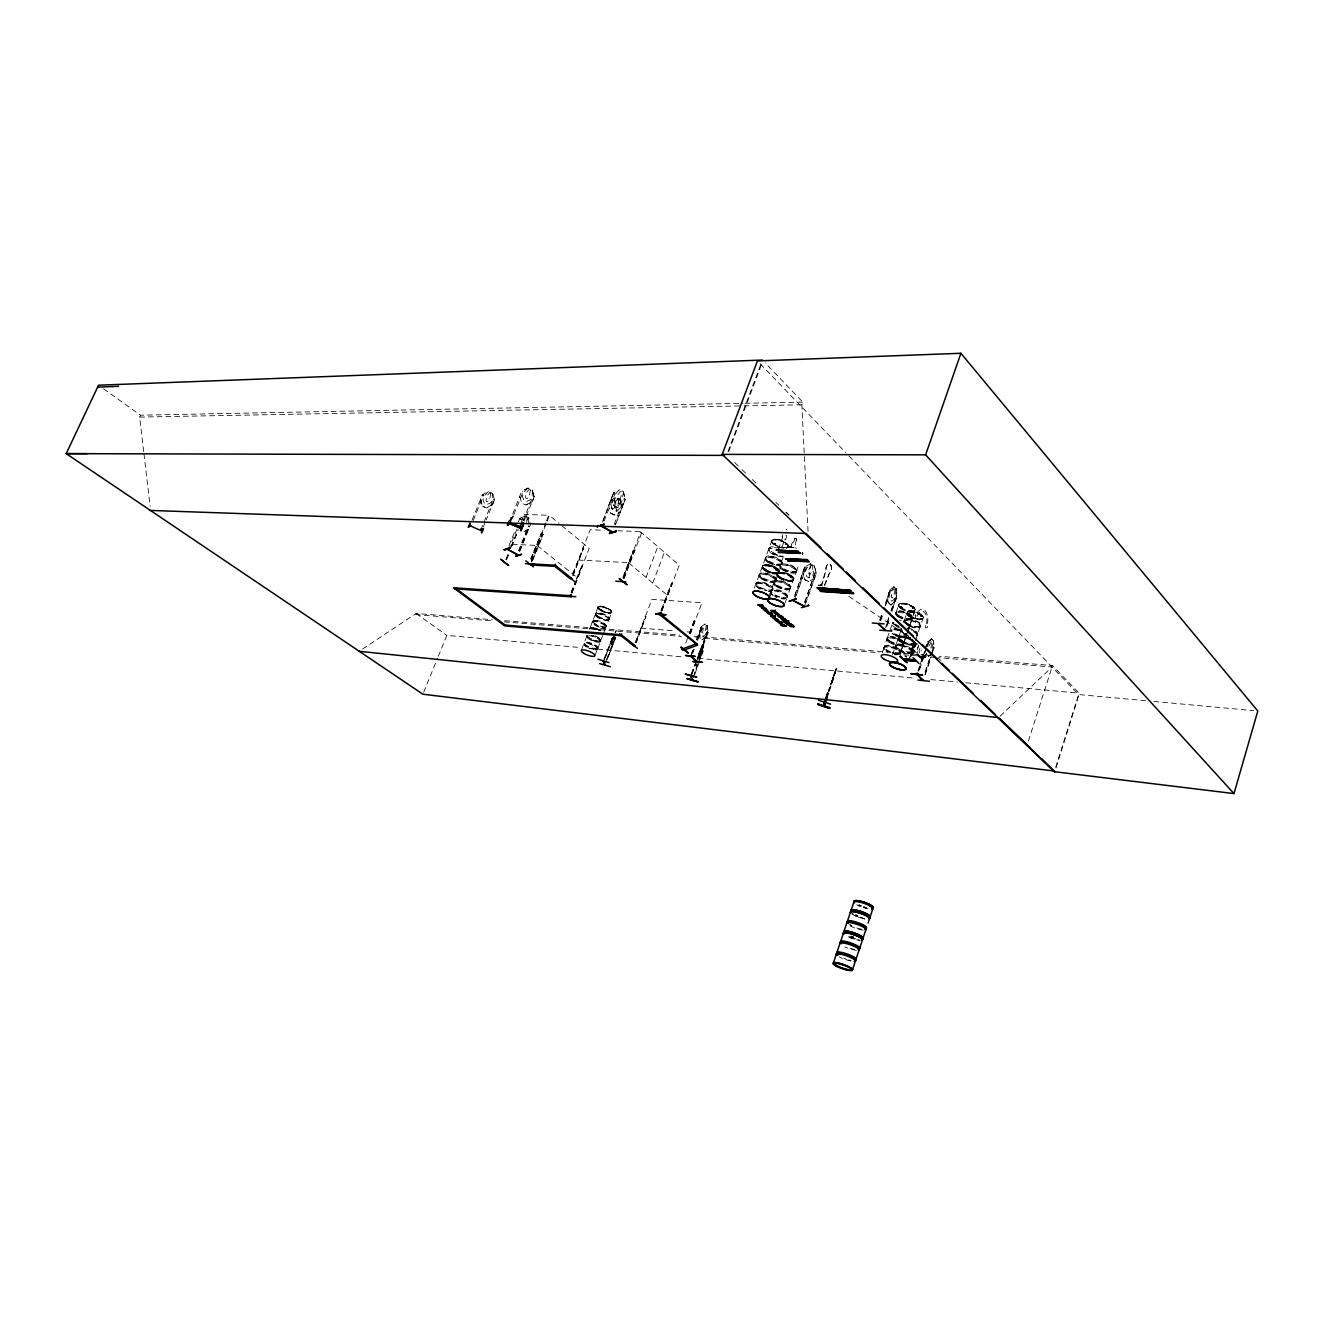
<?xml version="1.0" encoding="UTF-8"?>
<svg xmlns="http://www.w3.org/2000/svg" width="1324" height="1324" viewBox="0 0 1324 1324"><rect width="100%" height="100%" fill="white"/><g stroke="black" fill="none" stroke-linecap="round" stroke-linejoin="round"><path stroke-width="0.75" stroke-dasharray="5 3.75" d="M595.254 614.253L595.27 613.823M776.096 579.614L775.881 580.806M768.532 549.841L768.847 548.335M770.452 592.027L770.7 590.868M623.472 491.998L621.684 502.193L617.927 503.881L615.395 502.458L614.088 497.956C615.362 494.1 619.119 486.305 623.472 491.998L625.242 499.38L615.18 524.933M520.597 519.19L519.653 518.727L518.379 521.888L519.72 518.694L525.148 515.946L521.441 519.72M605.614 627.46L606.078 627.03A7.381 2.218 21.1 0 1 594.989 624.779A7.381 2.218 21.1 0 1 596.512 621.237A7.381 2.218 21.1 0 1 606.061 627.03L606.26 626.302A7.265 2.185 21.1 0 1 595.386 623.935A7.265 2.185 21.1 0 1 596.876 620.443A7.265 2.185 21.1 0 1 606.276 626.153L609.123 619.202M597.803 648.346L603.214 634.179M528.458 523.642L528.657 517.916M903.928 621.287L904.375 620.327M822.436 586.019L822.502 585.92M824.538 585.754L829.469 573.292A4.849 2.797 -86 0 0 831.621 567.251A4.849 2.797 -86 0 0 828.278 564.024A4.849 2.797 -86 0 0 826.126 570.065L821.741 585.539L820.599 585.291L822.485 585.704L820.549 585.291M883.803 647.916L884.498 646.393M883.803 648.148L881.321 655.529M611.655 612.102A7.232 2.234 21.1 0 1 600.782 609.95A7.232 2.234 21.1 0 1 602.321 606.392A7.232 2.234 21.1 0 1 611.655 612.102L609.156 619.102M581.468 650.051L583.901 643.265M772.802 588.452L772.587 589.925M903.382 644.242L900.783 651.855L906.642 634.593M909.522 626.517L909.125 627.708M892.624 654.718L895.62 645.566M796.8 570.561L798.008 566.953M787.466 596.479L787.118 597.604M774.275 581.451L780.415 564.603M782.219 562.882L781.921 564.107M697.533 640.204L702.051 626.914M698.393 657.912L707.364 631.349L698.476 655.579M759.115 575.41L759.331 574.268M927.429 646.377L928.736 642.554L927.561 641.842L925.906 647.006L927.743 641.958L931.517 638.913L933.652 640.799L931.484 650.763M933.337 647.353L934.314 647.933L933.271 646.923M790.726 586.946L790.428 588.468M490.774 493.521L489.499 500.356L487.431 501.713L486.09 501.151L486.388 496.55L489.45 492.925L490.79 493.471M776.112 579.515L781.872 564.173A8.838 3.161 19.5 0 0 771.098 557.056A8.838 3.161 19.5 0 0 767.97 561.74A8.838 3.161 19.5 0 0 781.839 564.206L781.822 564.256M618.887 499.529L617.497 506.96L615.478 508.284L613.707 504.841L617.629 498.817L618.821 499.562M778.611 576.751L783.494 579.3L789.865 580.541M796.303 540.142L796.32 539.282M920.014 627.063L916.986 636.05M902.405 636.364L906.377 635.768M915.265 643.795L913.593 643.315L915.629 643.778M820.317 585.109L819.589 585.771M821.906 585.241L821.161 585.804L825.878 570.065A4.849 2.797 -86 0 1 828.03 564.024A4.849 2.797 -86 0 1 831.373 567.235A4.849 2.797 -86 0 1 829.221 573.275L822.866 589.312M890.506 590.454L885.905 605.713M526.687 522.649L527.25 517.883M706.222 636.811L702.233 639.707L699.982 637.837L699.469 631.333L701.19 626.682L705.146 623.902L707.496 625.789L705.427 634.825L702.945 636.364L701.488 635.156L701.058 631.184L705.129 624.051M891.069 591.133L893.981 586.962L896.183 589.13L894.114 599.441L891.532 601.162L890.042 599.739L889.678 595.138M700.148 651.276L699.817 655.843L703.954 645.516L694.19 673.899M765.222 558.96L765.404 557.636M909.538 626.285L912.153 618.49L909.588 626.053M911.028 649.19L922.034 659.352L911.044 649.323L913.428 642.306M913.841 642.339L911.64 650.051L912.468 648.826M900.783 651.904L900.006 653.874A8.639 2.88 18.1 0 0 894.925 648.876A8.639 2.88 18.1 0 0 884.548 647.419A8.639 2.88 18.1 0 0 887.841 652.252M592.258 622.048L589.627 628.9A7.299 2.168 21.1 0 1 598.994 630.274M604.108 521.044L615.048 493.455L613.79 492.975M895.223 589.097L893.568 596.694L892.128 598.067L891.4 597.339C890.87 595.221 892.856 587.095 895.355 589.114M706.371 625.871L704.865 632.458L702.763 633.071C702.233 631.118 704.12 624.15 706.486 625.888M831.24 682.737L831.108 684.227L832.548 680.751M592.374 621.37L592.324 622.346M834.252 675.207L836.321 668.637M834.848 671.963L828.195 691.409M834.203 675.952L836.371 668.504L828.327 692.618M835.262 672.542L836.238 668.454M472.023 520.249L482.482 494.713L483.591 495.375M895.669 613.724L896.331 611.887M917.036 619.069C933.139 621.204 911.21 605.366 906.708 612.946L910.796 616.967M904.937 603.529C908.165 603.165 920.048 609.272 912.65 611.407M914.834 643.15L914.586 642.223M898.135 638.019L901.71 641.379M906.626 635.321L905.5 633.385M699.502 651.607L698.311 657.581C698.559 655.181 701.505 641.627 703.789 645.582L703.143 651.573L700.33 659.17M612.797 637.192L612.433 641.594L614.998 636.629M762.492 565.696C761.945 571.819 772.074 573.474 776.791 573.59M759.248 574.997L756.236 583.106M768.698 549.212L768.499 550.023M764.014 569.121L764.08 569.651M611.059 643.332L612.151 637.523L611.109 643.249M784.437 547.904C780.084 549.361 765.007 540.291 775.5 539.232M911.607 649.786L911.508 649.323M771.776 540.341L771.561 541.235A8.656 3.178 19.4 0 0 780.134 547.606M766.215 569.552L765.62 569.386M778.198 572.862C782.732 571.19 793.821 574.268 793.44 580.094M773.332 543.767L774.97 543.999M776.874 574.153L780.68 577.678M779.075 571.769L776.278 568.476L768.069 565.282A8.689 3.078 19.5 0 0 765.123 569.833A8.689 3.078 19.5 0 0 778.744 572.282A8.689 3.078 19.5 0 0 768.168 565.282M698.907 654.039C701.985 650.101 700.363 654.073 703.358 645.251M771.528 541.235L771.544 541.202A8.656 3.178 19.4 0 1 782.236 541.731A8.656 3.178 19.4 0 1 787.052 547.904M896.017 595.552L896.712 596.495L891.549 611.489M762.326 566.176C765.951 561.922 782.103 567.45 778.065 573.209M774.706 543.717C776.989 543.816 771.578 542.84 775.252 544.611M775.55 543.717L775.252 544.429M912.617 617.116L912.203 618.705A8.738 3.062 18 0 0 902.041 612.019A8.738 3.062 18 0 0 898.036 616.223A8.738 3.062 18 0 0 912.104 618.838L912.17 618.771M775.665 570.098L776.907 570.478L775.632 569.833M773.944 581.881L773.729 583.321L774.192 581.567M772.819 588.452L772.637 589.23A8.738 3.012 19.5 0 1 759 586.565A8.738 3.012 19.5 0 1 762.012 582.113A8.738 3.012 19.5 0 1 772.67 589.081L775.467 581.402M586.797 636.232L584.182 642.918M613.558 636.513L613.227 639.128L614.022 637.854M785.397 543.899L786.208 544.743M786.059 544.346L785.562 544.032M778.678 577.165L779.323 576.437M779.108 576.42L779.588 577.496M698.576 657.399L699.568 653.245L698.907 656.969L700.247 655.38L698.758 657.912L708.224 632.26L707.297 631.73M778.512 576.734L781.011 577.711L779.786 577.562M790.593 587.492A8.705 3.045 19.4 0 1 776.907 584.976A8.705 3.045 19.4 0 1 780.051 580.541A8.705 3.045 19.4 0 1 790.593 587.492L796.154 572.084M598.001 607.666L599.391 609.321L598.001 606.872M770.601 591.729L768.632 597.174M775.963 580.111L775.98 579.978A8.722 3.062 19.5 0 0 765.355 572.978A8.722 3.062 19.5 0 0 762.31 577.479A8.722 3.062 19.5 0 0 775.98 579.978M790.097 577.545L791.14 577.281M790.974 577.595L791.173 577.281M796.833 570.015L796.254 571.918M802.725 554.326L802.609 552.439M796.469 540.142L795.227 543.684A3.31 1.969 -86.8 0 1 794.83 547.673M787.333 596.594L787.317 596.644A8.722 2.996 19.4 0 0 776.741 589.66A8.722 2.996 19.4 0 0 773.63 594.046A8.722 2.996 19.4 0 0 787.317 596.594L790.147 588.799M773.861 582.676L770.982 590.554M782.07 563.163A8.705 3.128 19.5 0 1 768.417 560.747A8.705 3.128 19.5 0 1 771.495 556.13A8.705 3.128 19.5 0 1 782.07 563.163L782.087 563.18M804.628 602.221L815.253 572.183L816.494 573.093L805.919 602.685M834.732 672.278L831.141 684.078M912.12 650.514L911.342 652.616A8.589 2.88 18 0 1 897.49 650.018A8.589 2.88 18 0 1 901.412 646.129A8.589 2.88 18 0 1 911.293 652.699L911.375 652.533M900.85 630.704L901.412 628.883A8.705 2.996 17.9 0 0 902.107 631.548M892.575 622.826L892.624 622.363A8.755 3.029 18 0 0 898.731 627.063M833.392 676.25L832.101 680.834L832.945 678.864M831.34 682.886L833.11 676.713M614.65 634.411C608.659 657.631 614.866 634.941 611.423 644.689L610.993 643.199M1055.758 767.126L1079.01 693.114L1052.514 665.542L939.246 656.274M1055.989 767.937L1078.779 695.431M700.164 657.283L700.81 650.432M833.806 675.406L832.995 678.153L833.574 676.713M1028.417 741.01L1052.514 665.542M756.021 583.354L753.273 591.447M778.512 549.394L782.434 537.792A3.327 2.003 -87 0 1 783.014 534.548M834.186 675.273L836.089 669.961M921.636 659.319L922.001 658.21L911.359 648.148L912.054 648.793M918.062 670.689L919.352 666.849M919.998 664.946L924.516 651.54M918.459 670.722L921.041 663.059M921.686 661.139L926.221 647.75M926.866 645.831L928.736 642.554M918.624 671.218L921.223 663.572M921.868 661.652L926.386 648.264M927.032 646.344L928.372 642.123M919.684 669.348L924.847 654.039M925.857 654.404L925.277 655.728L922.53 654.85L921.339 653.725L921.19 650.067M920.014 648.032L919.104 650.729L919.799 654.966L921.835 656.886L925.178 657.383L926.635 653.361M928.918 646.195L931.98 640.253M926.75 653.377L925.36 657.532L921.14 659.054L925.178 657.383M930.971 648.164L931.864 640.237M924.996 672.145L931.417 653.08M932.063 651.16L933.387 646.923M925.393 672.178L930.54 656.919M931.169 655.016L933.751 647.386M924.913 674.578L930.706 657.432M932.162 653.046L934.016 647.933L933.519 640.799M925.327 674.628L931.103 657.465M912.12 641.677C912.6 641.941 911.955 642.173 912.253 641.197M920.693 615.759L921.471 616.487M921.587 616.537L920.776 615.726L920.859 616.603M914.288 642.769L912.335 648.528L911.326 648.33M909.075 659.501L914.851 642.421M915.48 640.667L916.969 636.033M923.324 617.514L920.097 626.947M909.704 657.846L914.239 644.308M915.298 644.308L913.99 644.209L916.026 644.987L914.603 643.894L915.066 642.521M911.293 654.437L914.967 644.904M915.397 642.554L914.934 643.927L916.142 644.656L912.633 654.602M911.177 655.976L915.198 644.308L911.491 656.059M911.359 656.059L915.794 643.216M912.484 654.652L916.109 643.232M918.426 656.489L917.085 649.803L918.641 645.649M918.674 645.781L917.085 649.803M914.586 643.58L908.496 644.076L900.204 640.171M909.108 615.743L908.761 614.932L909.489 616.057M900.138 640.915L901.826 640.899L901.015 641.312M912.534 608.196C913.941 607.551 911.657 609.139 913.047 607.848M900.734 640.816L902.025 641.263M910.051 615.958L910.051 615.031M907.254 632.839L908.777 628.188A8.623 2.979 18 0 0 908.81 626.682M915.182 609.57L912.633 617.083L915.347 609.735M903.895 642.719L908.909 627.99M887.361 637.936L889.844 630.721M890.158 629.827L892.558 622.826M896.149 612.367L898.748 604.903M900.684 606.855L902.306 607.584L901.346 607.848M901.694 606.988L900.552 607.517L901.263 606.905M901.992 607.997L901.661 607.021M900.833 630.687L895.686 645.781M904.408 620.294L906.973 612.863M834.633 672.923L836.189 668.603M890.903 604.853C885.789 601.973 888.189 594.459 889.877 589.908L894.114 586.797L889.943 590.024L884.879 605.101M879.682 620.145L882.281 612.615M880.096 620.162L882.694 612.648M885.293 605.118L890.009 589.925M880.294 620.724L882.893 613.211M885.491 605.697L890.754 590.239M880.708 620.757L883.307 613.244M887.063 622.148L890.291 612.78M890.936 610.894L896.166 595.469M885.541 627.791L888.768 618.424M891.35 610.927L896.1 595.916M887.03 624.597L888.967 618.987M886.799 626.5L889.38 619.003M891.962 611.506L896.514 595.932M828.675 691.194L835.328 672.178M829.337 691.211L834.699 675.72M834.65 672.873L834.434 673.916M794.648 599.193L805.902 567.235M796.204 595.419L806.184 567.632L804.893 567.168M804.86 602.139L815.203 572.63M804.363 606.458L816.246 573.176L814.409 565.911L810.404 563.858M784.834 603.463L786.853 597.952M810.487 563.825L804.644 567.053L802.758 572.332L804.744 579.631L808.765 581.683L814.326 578.373M794.913 594.939L804.727 567.036M794.483 596.71L804.76 567.168M783.212 556.908L780.465 564.471M769.525 597.753L772.157 590.587M787.813 547.292L788.078 546.547A8.672 3.178 19.4 0 0 777.569 539.48A8.672 3.178 19.4 0 0 774.474 544.197L774.937 544.578M779.538 576.668L780.035 576.817M779.323 576.85L779.919 576.983M791.371 546.332L791.537 546.332A3.31 1.969 -86.8 0 1 793.539 542.095L794.847 538.62M765.669 569.138L765.934 570.032L764.958 569.469M765.338 558.397L759.562 573.987M768.632 549.344L765.603 557.305M771.991 540.291L769.112 548.004M774.739 543.949L774.027 543.535M808.054 531.487L801.847 404.796L802.824 402.165L765.222 362.942M691.376 673.949L694.918 664.4M697.103 658.094L703.441 644.043L703.905 645.615M691.525 674.346L695.762 662.877M691.773 674.065L695.299 664.516M696.772 661.123L707.628 631.763M691.906 674.446L697.566 659.17M698.261 657.25L701.422 647.155M699.469 631.333L700.164 637.754L702.349 639.575L706.122 636.794L708.224 632.26M699.022 658.442L700.727 651.64M693.164 677.822L702.63 651.06M694.719 674.396L699.635 661.073M685.716 643.116L688.546 635.52M689.241 633.617L694.19 620.327L695.299 620.592L694.19 620.327M689.473 633.815L694.421 620.509M690.118 633.683L695.067 620.393M690.35 633.882L701.935 602.734L651.855 599.375L635.371 642.835M691.128 654.404L692.502 650.729M696.589 639.691L701.356 626.798L705.229 624.051M691.476 654.437L692.833 650.746M696.921 639.707L701.257 626.782L701.968 627.311M692.419 653.063L693.793 649.372M697.202 640.187L702.051 626.947M692.766 653.08L694.124 649.405M834.534 673.304L836.123 669.861M660.875 610.662L671.649 583.057L661.222 610.678M661.52 611.192L672.278 583.586L671.301 583.023M661.868 611.225L679.245 565.133L640.651 531.917L622.876 578.406M727.985 451.583L761.002 363.852M728.746 451.534L761.449 364.63M635.123 642.637L645.831 616.703L636.199 642.901M635.967 642.719L645.831 616.703M646.046 577.413L657.78 546.647M652.749 583.007L664.4 552.356M911.574 652.269L911.673 651.888A8.722 2.929 18 0 0 901.71 645.086A8.722 2.929 18 0 0 897.722 649.041A8.722 2.929 18 0 0 911.756 651.772M604.025 659.203L612.532 636.976M603.446 661.421L612.664 637.357M604.406 659.319L612.913 637.092M605.25 657.829L613.045 637.473M606.74 659.087L615.213 636.96M605.465 663.142L615.71 637.44L607.253 659.567M607.12 659.203L615.71 637.44M609.255 610.48L608.891 610.083M622.959 576.999L633.071 550.718L634.08 551.297L633.071 550.718M623.637 577.562L633.716 550.221L634.891 550.486L633.981 550.436M623.786 578.472L634.626 550.271M624.051 578.687L642.123 531.652L618.159 530.775M595.072 655.33L597.819 647.949A7.282 2.118 21.1 0 1 586.962 645.731A7.282 2.118 21.1 0 1 588.419 642.372A7.282 2.118 21.1 0 1 597.869 648.015M603.496 633.418L605.829 627.361A7.265 2.185 21.1 0 0 596.379 621.734A7.265 2.185 21.1 0 0 594.89 625.209A7.265 2.185 21.1 0 0 605.796 627.427M595.287 614.717L592.656 621.022M598.183 606.872L595.535 613.492M601.41 610.016L600.169 609.139M614.137 524.354L624.316 498.635M615.395 524.85L625.358 499.214L624.2 498.37M571.041 592.523L575.526 581.054M576.271 579.134L581.848 565.762L576.602 579.151M571.356 592.556L575.857 581.071M571.703 593.053L589.213 548.302L560.565 524.668M572.018 593.086L582.494 566.291L581.517 565.729M610.414 512.934L614.419 514.92L620.327 512.024L614.353 515.119L610.414 512.934L608.626 505.536L610.612 500.34L616.587 497.261L620.509 499.446L622.297 506.844L620.327 499.578L621.85 492.081L620.526 491.386L612.714 501.498L611.175 505.404L612.482 509.906L615.031 511.329L618.804 509.641L620.311 505.735L620.509 499.446M603.049 520.464L613.657 492.842L619.549 489.797M602.552 522.202L613.575 492.859L611.539 498.072L613.575 505.321L617.381 507.44L623.19 504.444M572.68 573.606L583.603 547.954L573.077 575.708M572.928 573.822L590.206 529.732L604.191 530.245M572.812 575.493L583.603 547.954M492.478 493.289L494.547 499.843L492.545 504.775L486.487 507.953L482.35 506.231L480.298 499.628L482.284 494.746L488.341 491.585L492.478 493.289L494.531 499.893L493.322 499.396M482.267 494.795L483.574 495.391M530.643 558.894L541.268 533.34L530.907 559.109M531.338 559.142L545.836 522.781M546.58 520.895L548.848 515.235L524.304 514.473L521.292 521.937M531.189 561.211L546.415 523.03M547.16 521.143L549.427 515.483L558.976 523.361M531.503 561.227L542.443 533.804L543.138 534.366L532.215 561.79M531.884 561.757L543.138 534.366M519.571 551.297L529.633 526.191M519.769 551.231L530.394 524.635L528.756 517.816L525.082 515.797L519.62 518.594M509.012 545.471L515.35 530.113M508.449 549.824L517.105 528.756M505.851 559.473L508.035 554.044M510.932 546.829L517.171 532.38L512.338 545.256M506.116 559.671L508.3 554.26M511.196 547.027L518.296 529.401M506.264 559.489L508.449 554.077M511.345 546.845L517.171 532.38M506.529 559.704L508.714 554.276M523.195 520.564L533.142 495.838M533.324 495.871L534.201 496.483L524.321 521.027M519.786 496.434L521.772 503.269L526.058 505.007L532.298 501.713L534.333 496.666L532.149 489.88L527.895 488.109L521.639 491.436L522.864 491.932M518.594 550.767L528.541 525.976M518.793 550.701L528.739 525.909M492.445 504.626L486.471 507.804L482.482 506.099M488.341 491.585L484.402 495.739L482.912 499.38L484.369 503.385L487.033 504.494L490.89 502.706L492.379 499.049L492.329 493.438M512.719 514.01L521.656 491.386M513.861 514.49L523.179 491.651M423.68 692.303L437.565 658.144M438.327 656.241L446.817 635.371L578.605 647.403M781.706 547.325L784.834 540.043A3.327 2.003 -87 0 0 786.158 535.128L785.993 535.128A3.327 2.003 -87 0 1 784.669 540.043L784.834 540.043M480.744 530.08L493.322 499.231L494.431 499.678L486.222 519.786M483.277 527.035L485.544 521.457M473.198 520.58L483.541 494.944M362.528 649.074L416.117 613.459L492.313 619.698M904.904 603.562C890.721 601.609 906.195 614.419 912.65 611.456M900.204 607.567L900.899 606.872M900.585 606.905L902.074 607.799M600.335 641.627L600.434 641.428A7.282 2.135 21.1 0 0 590.901 635.95A7.282 2.135 21.1 0 0 589.428 639.36A7.282 2.135 21.1 0 0 600.335 641.627L600.351 641.627M900.32 653.195L900.337 653.427A8.788 2.929 18.1 0 0 895.156 648.313A8.788 2.929 18.1 0 0 884.614 646.84A8.788 2.929 18.1 0 0 887.941 651.756M887.626 637.274L884.266 646.691M901.627 628.586L901.296 629.016A8.573 2.946 17.9 0 0 902.405 631.035M898.466 637.225L898.284 639.343L900.419 641.362L910.382 644.738M908.893 614.899L908.396 615.511M909.853 614.948L910.78 615.941L910.2 615.13M903.762 634.196L904.573 633.898M527.895 488.109L523.841 492.412L522.318 496.186L523.841 500.323L526.588 501.465L530.576 499.628C532.364 495.739 534.615 488.093 527.879 488.159L521.755 491.535M143.704 451.583L139.649 417.093L140.526 415.19L742.979 403.34M789.849 580.706L791.487 580.706M526.058 504.841L532.298 501.713M701.654 648.578L703.243 645.218M699.254 655.049L700.859 651.673M534.333 496.666L532.016 490.046M911.723 652.103L911.624 652.202A8.722 2.929 18 0 0 901.561 645.549A8.722 2.929 18 0 0 897.573 649.505A8.722 2.929 18 0 0 911.607 652.236M616.008 631.349L615.13 632.855C616.868 629.545 616.802 629.843 613.955 633.253M701.406 647.883L703.292 644.143M699.006 654.337L700.909 650.597M898.831 604.24L899.741 603.645M793.589 579.73L789.65 581.104L781.309 578.77M778.992 572.249C773.679 574.053 787.449 571.455 789.121 574.997M790.163 588.799L790.362 588.535A8.854 3.078 19.4 0 0 779.637 581.468A8.854 3.078 19.4 0 0 776.46 585.986A8.854 3.078 19.4 0 0 790.362 588.535M928.654 642.951L931.517 638.913L927.611 641.958M609.007 619.384L609.073 619.301A7.365 2.251 21.1 0 0 599.474 613.575A7.365 2.251 21.1 0 0 597.935 617.166A7.365 2.251 21.1 0 0 609.007 619.384L608.51 619.847M526.952 520.15L528.756 517.816M811.463 565.381L807.739 571.488L809.576 574.881L812.357 571.19L812.804 566.027L811.546 565.348M523.179 520.696L526.025 517.254L527.184 517.899M917.234 635.652L917.267 635.619A8.705 2.996 17.9 0 0 911.508 630.174M597.968 606.889L603.992 606.773L610.364 609.884M599.805 609.785L601.278 609.768M1000.083 716.168L1052.05 666.998L938.782 657.664M775.781 544.164L774.639 544.214A8.672 3.178 19.4 0 0 788.078 546.547M928.339 656.174L932.228 652.947L928.472 656.025M786.324 547.855L788.392 546.911M764.147 569.039L764.792 569.883M766.282 570.114L765.057 568.939M888.536 602.701L890.886 605.035L894.925 601.758C898.615 598.051 895.289 577.413 896.696 596.545M890.886 605.035L894.792 601.741M791.52 577.876L790.742 577.396M900.403 607.733L900.899 607.815A8.589 3.045 17.9 0 1 905.004 603.562A8.589 3.045 17.9 0 1 914.884 610.298A8.573 3.045 17.9 0 1 901.048 607.782L900.916 607.286M794.897 538.338L796.386 538.901M795.294 538.173L793.539 542.095M910.167 615.346L908.86 615.13L909.886 614.932M908.744 615.296L909.853 615.577M910.564 615.958L909.307 615.71A8.556 3.012 17.8 0 1 913.212 611.572A8.556 3.012 17.8 0 1 923.01 618.225A8.523 3.012 17.8 0 1 909.24 615.693A8.523 3.012 17.8 0 1 913.212 611.589A8.523 3.012 17.8 0 1 922.994 618.242A8.556 3.012 17.8 0 1 909.224 615.677M903.249 633.716L904.325 633.865M902.107 641.329L900.287 640.502M792.778 580.375L791.355 581.087M611.622 498.056L613.393 505.454L617.398 507.622L623.107 504.477M528.375 529.335L522.897 532.298L528.475 529.451L524.685 531.222M623.356 492.098L625.358 499.214M804.744 579.631L808.765 581.683L810.387 564.057L806.68 568.195L805.257 572.134L806.664 576.585L809.196 577.926L812.87 576.139L814.409 565.911M774.11 543.171L774.01 544.065M764.411 565.1L763.121 565.447L766.066 565.083M599.987 609.388L600.864 609.785M600.302 609.917L601.609 610.314M610.331 613.045L611.804 612.267L610.397 609.901M776.774 573.557L779.042 572.696M590.967 627.99L589.528 628.701L592.374 627.659M908.032 611.605L909.373 611.324M590.951 627.957L592.258 627.973M610.298 613.078L609.04 613.062M788.376 546.878L794.235 547.507M900.419 640.187L899.724 640.866M912.137 644.722L914.454 643.977L914.719 641.859M766.116 570.33L764.891 570.114M745.048 403.29L802.824 402.165M139.649 417.093L741.953 405.905M744.005 405.872L801.847 404.796M909.489 615.892L910.399 616.173M904.06 636.579C887.891 636.199 908.777 639.856 906.427 633.964M900.585 640.204L899.724 640.601M901.727 641.544L900.816 641.263M912.153 644.755L908.38 644.424M786.324 529.517L786.489 529.517A1.672 0.993 -87.1 0 0 786.059 529.583A1.672 0.993 -87.1 0 1 786.737 529.567M782.434 537.792L782.269 537.776A3.327 2.003 -87 0 1 782.848 534.548M512.289 544.329L536.799 545.438M583.867 548.169L582.742 547.904M578.323 560.052L630.191 562.7M896.183 589.13L893.981 586.78M821.542 585.473L818.215 585.208L822.535 585.655M646.062 616.901L644.987 616.636M915.43 643.845L918.128 644.076M914.603 643.894L915.314 644.589M911.475 648.065L922.001 658.21M640.932 628.139L674.975 630.869M686.99 631.846L690.996 632.16M926.403 654.039L928.455 656.174M504.676 620.708L679.742 635.04M694.157 636.215L931.004 655.595M415.67 614.568L493.918 621.006M504.229 621.866L681.347 636.447M695.762 637.638L879.053 652.749M895.521 654.106L901.71 654.619M903.762 654.784L936.713 657.498M588.915 648.346L683.631 657.002M698.046 658.309L914.272 678.07M930.739 679.576L957.517 682.009M965.742 682.77L1079.01 693.114M1145.773 700.727L1078.564 694.537L847.012 453.983M1153.916 701.472L1253.729 710.64M775.5 539.199L777.469 539.447M774.871 544.263L774.49 543.436M766.066 565.05L768.052 565.315A8.689 3.078 19.5 0 1 778.727 572.349A8.689 3.078 19.5 0 1 765.09 569.899L764.809 569.767M764.461 569.072L765.735 569.436M780.73 572.647L782.716 572.878A8.722 3.078 19.3 0 1 793.39 579.796A8.689 3.062 19.3 0 1 779.671 577.396A8.722 3.078 19.3 0 1 782.832 572.796A8.689 3.062 19.3 0 1 793.324 579.879A8.722 3.078 19.3 0 1 779.671 577.314A8.689 3.062 19.3 0 1 782.815 572.911M901.942 608.246L901.032 607.865A8.589 3.045 17.9 0 0 914.884 610.298A8.573 3.045 17.9 0 0 904.987 603.595A8.573 3.045 17.9 0 0 901.048 607.782M921.223 616.438L921.322 615.859M894.213 628.519L902.571 630.952M896.133 629.198L894.097 628.883A8.639 2.962 18 0 1 902.422 631.349L896.133 629.165L898.284 629.711M902.521 636.397L912.584 639.806M904.557 636.695L893.998 634.196A8.639 2.962 18 0 0 903.15 636.678A8.639 2.962 18 0 0 906.228 634.328L906.344 634.345A8.623 2.946 18 0 1 903.183 636.563A8.606 2.946 18 0 1 894.031 634.229M904.424 637.076L898.02 636.132L892.144 633.567A8.656 2.962 18 0 0 903.067 636.976A8.656 2.962 18 0 0 905.335 633.633M607.468 612.846L609.007 613.095M592.407 627.642L600.798 630.538A7.299 2.168 21.1 0 0 593.169 627.758A7.299 2.168 21.1 0 0 589.859 628.933M592.275 627.957L600.682 630.836A7.299 2.168 21.1 0 0 593.069 628.006A7.299 2.168 21.1 0 0 589.759 629.181M777.502 539.414C781.127 538.388 788.972 545.786 788.061 544.859M765.487 569.999L762.293 566.705M917.019 619.102L910.78 617.017M904.441 637.043L913.742 641.18M900.154 636.678L895.885 635.404M602.255 606.375L603.992 606.806M607.468 612.863L599.408 609.354M700.893 652.103L700.777 650.564M701.124 655.992L698.956 659.071L698.476 657.515L698.824 659.038M695.845 663.92L696.358 665.327M695.911 664.052L696.325 665.459M866.095 907.817L863.612 907.089A10.112 2.168 18.9 0 0 866.078 907.817L863.596 907.139A10.112 2.168 18.9 0 0 866.061 907.85M774.606 544.512L773.696 544.098M901.33 607.153L902.422 607.716M779.819 577.744L778.893 577.33M783.494 579.283L785.645 580.011M904.126 643.183L906.245 643.911M858.796 905.268L861.13 906.212A10.112 2.168 18.9 0 1 858.829 905.235A10.112 2.168 18.9 0 0 861.113 906.245M781.326 578.72C776.327 572.514 772.14 572.944 764.312 569.817M793.821 578.902L793.639 579.217A8.656 3.062 19.3 0 0 783.03 572.332A8.656 3.062 19.3 0 0 779.886 576.817L780.349 576.966M909.224 604.787L911.226 605.68M519.769 518.727L520.746 519.273M910.73 639.211L912.435 640.187M789.121 575.03L793.258 578.224M919.419 613.674L921.107 614.667M848.783 596.313L908.727 636.596M103.586 388.809L140.526 415.19M416.117 613.459L446.817 635.371M912.948 606.69L914.239 607.733M537.379 545.67L577.612 577.926M628.718 562.932L667.776 595.568M821.774 585.688L820.152 584.414L821.244 585.456M908.959 637.638L910.416 639.012M785.893 512.222L788.856 515.069M937.938 657.796L940.917 660.643M931.401 638.747L933.569 640.899M734.654 462.49L740.53 468.183M742.003 469.606L746.405 473.86M752.297 479.553L756.699 483.806M775.814 502.276L778.76 505.123M786.108 512.222L789.038 515.069M760.257 363.852L845.589 452.494M793.258 578.174L793.639 579.217A8.656 3.062 19.3 0 1 779.886 576.817M795.873 538.305L796.485 539.298M923.209 616.719L923.49 617.679M778.628 570.677L779.075 571.67M788.392 545.819L786.125 547.805A8.722 3.194 19.4 0 0 782.418 541.268A8.722 3.194 19.4 0 0 771.71 541.698A8.722 3.194 19.4 0 0 784.387 547.888M480.447 499.628L482.466 506.132M814.326 565.927L816.329 573.226M143.935 453.619L150.142 506.364M707.397 625.789L707.992 632.276M606.226 625.971L606.226 626.666A7.381 2.218 21.1 0 1 595.138 624.382A7.381 2.218 21.1 0 1 596.677 620.84A7.381 2.218 21.1 0 1 606.226 626.633M586.83 636.447L586.913 635.503A7.398 2.168 21.1 0 0 593.665 640.369A7.398 2.168 21.1 0 0 600.815 640.419A7.398 2.168 21.1 0 0 592.904 635.503M910.432 637.738A1.754 1.341 -44.4 0 1 908.612 637.026M914.421 642.123A8.556 2.913 18 0 1 904.904 643.15A8.556 2.913 18 0 1 899.84 636.943A8.556 2.913 18 0 1 913.643 641.164M914.603 641.544A8.54 2.896 18 0 1 905.815 642.802A8.54 2.896 18 0 1 899.327 636.612A8.54 2.896 18 0 1 912.55 639.591M904.193 622.115A8.689 3.029 17.9 0 1 913.825 620.939A8.689 3.029 17.9 0 1 919.021 627.344A8.689 3.029 17.9 0 1 905.004 623.107M904.143 622.661A8.556 2.979 17.9 0 1 912.931 621.27A8.556 2.979 17.9 0 1 919.468 627.543A8.556 2.979 17.9 0 1 906.212 624.647M908.909 636.083A8.573 2.946 17.9 0 1 901.992 629.496M913.279 631.598A8.573 2.946 17.9 0 1 916.936 636.132M906.94 634.891A8.705 2.996 17.9 0 1 904.954 634.014M903.249 633.021A8.705 2.996 17.9 0 1 902.058 628.917M911.673 629.711A8.705 2.996 17.9 0 1 916.522 635.702M907.106 634.428A8.705 2.996 17.9 0 1 905.103 633.551M907.337 628.47A8.705 2.996 17.9 0 1 909.505 628.983M907.552 628.006A8.573 2.946 17.9 0 1 916.738 632.078A8.573 2.946 17.9 0 1 915.248 635.371M914.371 642.454A8.606 2.929 18 0 1 904.789 643.464A8.606 2.929 18 0 1 899.708 637.225A8.606 2.929 18 0 1 913.577 641.478M893.75 653.543A8.623 2.863 18.1 0 1 898.797 653.609M905.07 655.744A8.623 2.863 18.1 0 1 906.758 656.704M894.561 654.817A8.623 2.847 18.1 0 1 896.282 654.85M894.66 654.238A8.738 2.896 18.1 0 1 896.398 654.271M894.809 653.775A8.738 2.896 18.1 0 1 896.563 653.808M904.937 656.241A8.738 2.896 18.1 0 1 906.659 657.234M894.048 634.163A8.623 2.946 18 0 0 903.183 636.563A8.606 2.946 18 0 0 906.195 634.295M902.455 631.234A8.623 2.946 18 0 0 894.18 628.85A8.606 2.946 18 0 1 902.422 631.316M906.377 633.716A8.589 2.946 18 0 1 903.332 636.05A8.589 2.946 18 0 1 894.23 633.65M894.362 628.37A8.589 2.946 18 0 1 902.604 630.754M900.701 628.271A8.623 2.979 18 0 1 892.873 622.098M906.725 624.68A8.623 2.979 18 0 1 908.016 625.706M905.285 623.141A8.755 3.029 18 0 1 908.181 628.321M903.415 621.784A8.755 3.029 18 0 1 908.33 627.857M898.88 626.6A8.755 3.029 18 0 1 893.038 622.694M903.564 621.304A8.606 2.979 18 0 1 908.396 627.278M899.095 626.053A8.606 2.979 18 0 1 895.438 624.2M894.147 623.19A8.606 2.979 18 0 1 893.352 622.197M899.277 620.079A8.606 2.979 18 0 1 901.429 620.575M897.788 654.685A8.639 2.88 18.1 0 1 896.067 654.652M905.12 634.08A8.589 2.929 18.1 0 1 902.885 637.39A8.589 2.929 18.1 0 1 892.095 634.014M893.899 629.711A8.589 2.929 18.1 0 1 903.845 633.071M894.014 629.231A8.656 2.962 18 0 1 902.339 631.631M890.324 651.623A8.639 2.88 18.1 0 1 886.253 645.582A8.639 2.88 18.1 0 1 900.055 650.266A8.639 2.88 18.1 0 1 892.459 652.351M890.125 652.186A8.788 2.929 18.1 0 1 884.78 646.377A8.788 2.929 18.1 0 1 897.242 648.793A8.788 2.929 18.1 0 1 898.218 653.758M896.48 653.725A8.788 2.929 18.1 0 1 892.277 652.914M863.165 930.093A10.112 2.069 19 0 1 849.66 925.675M861.477 929.216A10.278 2.102 19 0 1 854.146 927.032M851.795 926.039A10.278 2.102 19 0 1 849.76 925.029M866.177 907.453A10.062 2.168 18.9 0 1 863.728 906.741M868.147 908.876A10.046 2.151 18.9 0 1 856.694 904.805M862.785 917.797A10.261 2.151 19 0 1 860.286 917.052M857.77 916.158A10.261 2.151 19 0 1 855.436 915.165M853.417 914.156A10.261 2.151 19 0 1 851.862 913.179M864.837 918.906A10.095 2.118 19 0 1 851.779 913.841A10.112 2.118 19 0 0 864.837 918.906M853.384 937.657A10.095 2.019 19.1 0 1 850.902 936.78L853.368 937.69A10.095 2.019 19.1 0 1 850.885 936.846M857.969 915.596A10.261 2.151 19 0 1 855.618 914.619M851.977 925.476A10.278 2.102 19 0 1 849.958 924.466M850.769 961.009A10.162 1.92 19.2 0 1 839.201 956.855M851.067 960.43A10.311 1.953 19.2 0 1 848.734 959.867M846.218 959.106A10.311 1.953 19.2 0 1 843.702 958.195M854.725 949.457A10.294 2.003 19.1 0 1 849.892 948.133M856.413 950.351A10.145 1.969 19.1 0 1 844.878 946.875M911.888 639.128A1.754 1.341 -44.4 0 1 910.333 637.225M790.378 564.918A8.689 3.111 19.3 0 1 795.542 571.405A8.689 3.111 19.3 0 1 782.021 567.582A8.689 3.111 19.3 0 1 786.092 563.693M786.489 547.855A8.705 3.178 19.3 0 1 796.403 548.268M802.493 552.373A8.705 3.178 19.3 0 1 802.642 554.144M786.39 548.119A8.705 3.178 19.3 0 1 794.135 547.822A8.705 3.178 19.3 0 0 787.118 547.557M788.227 547.673A8.672 3.161 19.3 0 1 791.835 547.822M773.117 595.601A8.722 2.996 19.4 0 1 773.597 590.918A8.722 2.996 19.4 0 1 786.009 595.75A8.722 2.996 19.4 0 1 781.177 598.729M776.907 597.505A8.722 2.996 19.4 0 1 774.888 596.611M773.216 595.088A8.854 3.045 19.4 0 1 773.712 590.322A8.854 3.045 19.4 0 1 786.324 595.221A8.854 3.045 19.4 0 1 781.408 598.266M777.072 597.025A8.854 3.045 19.4 0 1 775.02 596.098M779.422 597.289A8.854 3.045 19.4 0 1 771.247 590.372A8.854 3.045 19.4 0 1 785.231 593.682A8.854 3.045 19.4 0 1 781.574 597.803M586.499 647.039A7.282 2.118 21.1 0 1 585.903 643.398A7.282 2.118 21.1 0 1 596.313 647.436A7.282 2.118 21.1 0 1 593.268 649.67M588.187 647.436A7.398 2.151 21.1 0 1 586.002 642.901A7.398 2.151 21.1 0 1 597.372 647.817A7.398 2.151 21.1 0 1 589.925 648.197M591.001 635.454A7.398 2.168 21.1 0 1 600.599 640.584A7.398 2.168 21.1 0 1 592.904 640.551A7.398 2.168 21.1 0 1 587.277 635.437M594.873 635.719A7.282 2.135 21.1 0 1 600.881 640.137A7.282 2.135 21.1 0 1 594.426 640.104A7.282 2.135 21.1 0 1 587.277 635.669M589.941 628.85A7.265 2.168 21.1 0 1 598.845 630.671M783.129 556.097A8.838 3.211 19.5 0 1 779.472 555.931M777.32 555.435A8.838 3.211 19.5 0 1 768.93 550.569A8.838 3.211 19.5 0 1 772.355 547.755M782.832 556.56A8.689 3.144 19.5 0 1 770.436 552.72A8.689 3.144 19.5 0 1 772.24 548.335M777.502 554.971A8.838 3.211 19.5 0 1 768.714 549.129A8.838 3.211 19.5 0 1 776.675 548.004M775.533 553.697A8.705 3.161 19.5 0 1 769.194 547.822L769.194 547.838A8.705 3.161 19.5 0 1 779.042 548.235M760.274 589.13A8.738 3.012 19.6 0 1 757.378 583.503A8.738 3.012 19.6 0 1 770.072 587.161A8.738 3.012 19.6 0 1 768.516 591.514M760.406 588.634A8.871 3.062 19.6 0 1 757.46 582.908A8.871 3.062 19.6 0 1 770.353 586.615A8.871 3.062 19.6 0 1 768.781 591.034M766.811 590.785A8.871 3.062 19.6 0 1 764.66 590.289M765.09 569.899A8.689 3.078 19.5 0 1 768.135 565.348M762.641 589.081A8.871 3.062 19.6 0 1 757.626 582.444A8.871 3.062 19.6 0 1 771.809 587.227A8.871 3.062 19.6 0 1 764.825 589.809M614.468 500.604L615.064 505.536C608.875 507.224 612.251 511.527 615.445 506.662L616.934 511.544L616.388 506.298C622.181 504.643 619.301 500.637 615.991 505.106L615.528 501.068L614.468 500.604M597.819 648.545L597.819 648.578A7.398 2.151 21.1 0 0 588.204 642.769A7.398 2.151 21.1 0 0 586.731 646.195A7.398 2.151 21.1 0 0 597.819 648.512M530.394 490.128L529.12 497.195L526.985 498.585L525.611 498.006L525.893 493.256L529.037 489.499L530.411 490.079M701.339 651.888L700.297 657.879L701.339 651.888M903.464 644.325L903.448 644.358A8.771 2.962 18.1 0 0 893.237 637.721A8.771 2.962 18.1 0 0 889.281 641.743A8.771 2.962 18.1 0 0 903.365 644.457L903.415 644.391M796.436 571.72L796.419 571.753A8.821 3.144 19.3 0 1 782.517 569.254A8.821 3.144 19.3 0 1 785.744 564.636A8.821 3.144 19.3 0 1 796.419 571.753L796.419 571.753M775.748 581.021L775.732 581.071A8.871 3.095 19.5 0 1 761.863 578.489A8.871 3.095 19.5 0 1 764.941 573.904A8.871 3.095 19.5 0 1 775.748 581.021M608.543 619.831L608.527 619.864A7.249 2.218 21.1 0 1 597.819 617.596A7.249 2.218 21.1 0 1 599.342 614.071A7.249 2.218 21.1 0 1 608.726 619.781M620.393 499.512L618.374 500.853L616.521 497.46L620.327 499.578M927.71 626.914L925.608 628.056L925.128 624.415L926.022 625.276A9.698 5.329 -85.2 0 0 924.433 612.284A9.698 5.329 -85.2 0 0 917.002 616.504L917.896 617.381L915.678 618.424L915.099 614.667L916.009 615.544A11.618 6.388 -85.2 0 1 924.913 610.496A11.618 6.388 -85.2 0 1 926.817 626.053L927.71 626.914M855.718 938.881L848.419 936.217A10.162 2.019 19.1 0 0 855.701 938.865M908.992 616.438A8.507 2.996 17.8 0 0 922.712 618.987A8.507 2.996 17.8 0 0 912.964 612.35A8.507 2.996 17.8 0 0 908.992 616.438M909.091 616.008A8.589 3.029 17.8 0 0 922.927 618.573A8.589 3.029 17.8 0 0 913.097 611.887A8.589 3.029 17.8 0 0 909.091 616.008M906.41 623.654A8.689 3.029 17.9 0 0 920.428 626.269A8.689 3.029 17.9 0 0 910.449 619.516A8.689 3.029 17.9 0 0 906.41 623.654M906.675 623.124A8.556 2.979 17.9 0 0 920.478 625.706A8.556 2.979 17.9 0 0 910.647 619.069A8.556 2.979 17.9 0 0 906.675 623.124M900.32 641.792A8.54 2.896 18 0 0 914.073 644.424A8.54 2.896 18 0 0 904.242 637.87A8.54 2.896 18 0 0 900.32 641.792M898.003 648.528A8.589 2.88 18 0 0 911.806 651.193A8.589 2.88 18 0 0 901.925 644.623A8.589 2.88 18 0 0 898.003 648.528M900.8 608.527A8.556 3.029 17.9 0 0 914.586 611.059A8.556 3.029 17.9 0 0 904.739 604.356A8.556 3.029 17.9 0 0 900.8 608.527M897.953 616.736A8.606 3.012 18 0 0 911.806 619.301A8.606 3.012 18 0 0 901.892 612.598A8.606 3.012 18 0 0 897.953 616.736M898.202 615.759A8.738 3.062 18 0 0 912.269 618.374A8.738 3.062 18 0 0 902.207 611.556A8.738 3.062 18 0 0 898.202 615.759M898.466 615.246A8.606 3.012 18 0 0 912.319 617.812A8.606 3.012 18 0 0 902.405 611.092A8.606 3.012 18 0 0 898.466 615.246M889.198 642.272A8.639 2.913 18.1 0 0 903.051 644.937A8.639 2.913 18.1 0 0 893.088 638.3A8.639 2.913 18.1 0 0 889.198 642.272M889.43 641.279A8.771 2.962 18.1 0 0 903.514 643.994A8.771 2.962 18.1 0 0 893.386 637.241A8.771 2.962 18.1 0 0 889.43 641.279M889.711 640.766A8.639 2.929 18.1 0 0 903.58 643.414A8.639 2.929 18.1 0 0 893.601 636.778A8.639 2.929 18.1 0 0 889.711 640.766M858.962 904.888A10.062 2.168 18.9 0 0 861.262 905.864A10.095 2.168 18.9 0 1 858.945 904.871M851.117 936.134A10.095 2.019 19.1 0 0 853.599 937.011A10.079 2.019 19.1 0 1 851.117 936.151M848.254 936.829A10.095 2.003 19.1 0 0 859.756 940.272A10.079 2.003 19.1 0 1 848.27 936.813M782.418 569.783A8.689 3.095 19.3 0 0 796.088 572.216A8.689 3.095 19.3 0 0 785.579 565.232A8.689 3.095 19.3 0 0 782.418 569.783M782.683 568.79A8.821 3.144 19.3 0 0 796.585 571.273A8.821 3.144 19.3 0 0 785.91 564.173A8.821 3.144 19.3 0 0 782.683 568.79M802.543 554.408A8.705 3.178 19.3 0 0 802.758 553.597A8.705 3.178 19.3 0 1 802.526 554.442M779.406 578.158A8.672 3.045 19.3 0 0 793.026 580.64A8.672 3.045 19.3 0 0 782.534 573.689A8.672 3.045 19.3 0 0 779.406 578.158M779.522 577.727A8.738 3.078 19.3 0 0 793.258 580.21A8.738 3.078 19.3 0 0 782.683 573.209A8.738 3.078 19.3 0 0 779.522 577.727M776.361 586.499A8.705 3.029 19.4 0 0 790.047 589.014A8.705 3.029 19.4 0 0 779.488 582.063A8.705 3.029 19.4 0 0 776.361 586.499M776.625 585.522A8.854 3.078 19.4 0 0 790.527 588.071A8.854 3.078 19.4 0 0 779.819 581.004A8.854 3.078 19.4 0 0 776.625 585.522M600.55 610.596A7.216 2.234 21.1 0 0 611.407 612.747A7.216 2.234 21.1 0 0 602.072 607.037A7.216 2.234 21.1 0 0 600.55 610.596M600.666 610.182A7.282 2.251 21.1 0 0 611.605 612.367A7.282 2.251 21.1 0 0 602.205 606.607A7.282 2.251 21.1 0 0 600.666 610.182M598.084 616.769A7.365 2.251 21.1 0 0 609.156 618.987A7.365 2.251 21.1 0 0 599.623 613.178A7.365 2.251 21.1 0 0 598.084 616.769M598.316 616.322A7.249 2.218 21.1 0 0 609.222 618.507A7.249 2.218 21.1 0 0 599.838 612.78A7.249 2.218 21.1 0 0 598.316 616.322M767.87 562.253A8.705 3.111 19.5 0 0 781.524 564.686A8.705 3.111 19.5 0 0 770.932 557.652A8.705 3.111 19.5 0 0 767.87 562.253M765.322 569.32A8.672 3.078 19.5 0 0 778.926 571.753A8.672 3.078 19.5 0 0 768.35 564.769A8.672 3.078 19.5 0 0 765.322 569.32M765.189 569.535A8.755 3.095 19.5 0 0 778.909 572.001A8.755 3.095 19.5 0 0 768.251 564.951A8.755 3.095 19.5 0 0 765.189 569.535M768.135 561.277A8.838 3.161 19.5 0 0 782.021 563.743A8.838 3.161 19.5 0 0 771.263 556.593A8.838 3.161 19.5 0 0 768.135 561.277M764.825 570.661A8.672 3.062 19.5 0 0 778.429 573.11A8.672 3.062 19.5 0 0 767.87 566.126A8.672 3.062 19.5 0 0 764.825 570.661M764.941 570.214A8.755 3.095 19.5 0 0 778.661 572.68A8.755 3.095 19.5 0 0 768.003 565.629A8.755 3.095 19.5 0 0 764.941 570.214M761.763 579.002A8.722 3.045 19.5 0 0 775.434 581.501A8.722 3.045 19.5 0 0 764.792 574.5A8.722 3.045 19.5 0 0 761.763 579.002M762.028 578.025A8.871 3.095 19.5 0 0 775.914 580.557A8.871 3.095 19.5 0 0 765.123 573.441A8.871 3.095 19.5 0 0 762.028 578.025"/><path stroke-width="1.5" d="M515.582 556.08L521.292 554.21M516.012 556.328L521.689 554.425M686.891 678.434L698.129 681.926L686.941 678.699M687.818 652.765L681.049 647.237M698.096 681.678L686.941 678.633M904.358 659.964L916.109 660.957M904.623 660.213L916.357 661.255L904.242 659.931M566.54 596.065L575.824 596.694M692.899 661.487L702.432 662.298M656.092 614.171L666.022 614.866L656.108 614.154M879.798 630.191L891.731 631.101L891.598 630.025M929.415 681.248L917.846 680.073M817.769 704.55L829.867 708.472L817.851 704.202M818.464 700.231L830.628 704.202M827.963 693.445L823.693 705.857M824.769 702.945L825.1 701.803M824.488 702.051L823.578 706.139M827.417 696.54L824.124 705.957M824.902 702.183L824.571 705.229M690.565 675.885L692.088 679.907M533.473 566.871L525.727 560.747M605.217 665.144L603.248 661.007L604.77 665.029M599.656 663.638L610.381 666.733M1233.985 793.589L1257.8 711.021L960.91 353.276L757.444 360.922L722.209 454.38L1054.318 771.693L1233.985 793.589L925.625 454.844L722.209 454.38M1054.318 771.693L1041.574 758.669M818 703.789L830.115 707.645M852.54 969.714L855.486 960.827M856.098 958.973L859.16 949.788M859.806 947.951L862.735 939.13A10.162 2.019 19.1 0 0 853.186 933.321A10.162 2.019 19.1 0 0 844.017 933.023M863.016 938.269L865.929 929.465M868.081 923.076L869.587 918.525M870.216 916.704L873.128 907.95M833.276 963.309L836.255 954.455M836.867 952.618L839.946 943.466A10.162 1.969 19.1 0 1 850.703 944.939A10.162 1.969 19.1 0 1 858.879 950.235M840.591 941.629L843.52 932.824M843.802 931.964L846.748 923.192A10.129 2.069 19 0 1 857.522 924.533A10.129 2.069 19 0 1 865.648 929.928M847.377 921.372L850.422 912.286M851.051 910.465L853.963 901.743M918.194 673.833L917.102 673.254L916.771 674.561M917.102 673.254L917.4 675.108M923.01 679.874C921.487 681.463 916.076 671.864 917.168 674.545L923.391 680.288M915.447 659.733L903.531 659.253M900.717 656.042L899.956 656.489L907.006 662.563M925.625 454.844L960.91 353.276M824.207 702.796L827.599 692.948M828.013 693.097L824.19 706.337M808.319 604.704L808.65 605.647M787.896 622.164C792.497 625.938 775.483 620.426 788.492 621.8M789.005 601.195L796.436 598.514M788.359 621.452L782.103 619.88L786.108 621.055L783.858 621.436L788.972 621.105M791.752 624.597L790.776 623.819M774.937 615.875C763.567 614.601 777.8 619.599 775.185 615.197M784.801 618.937L785.298 619.864L784.917 618.639M785.049 619.649L785.298 619.864M765.272 608.99L767.109 610.083L763.236 609.52L765.719 609.685L765.851 608.08M775.136 610.861L775.368 610.182M763.766 607.666L765.603 608.759L761.747 608.196L764.213 608.361L764.014 606.971M696.523 677.309L685.137 674.032L696.689 676.878M660.693 612.598L659.666 613.608L660.477 614.22M660.444 612.466L660.279 613.724M660.163 613.674L660.825 614.237L661.189 613.012L660.031 613.591M619.93 633.733L619.582 634.643L633.468 645.582L635.255 645.748L621.37 634.792L621.717 633.882M616.074 530.477L616.405 531.421L609.404 533.473L615.908 530.941M570.478 594.741L570.114 595.684L453.437 587.773L504.874 625.938L620.939 635.719M570.594 596.131L570.826 594.906M570.859 596.065L571.289 594.939C571.885 597.505 568.592 594.41 570.462 596.048M612.449 532.314L600.897 525.959L601.46 524.602M601.592 524.668L600.798 525.942M601.775 524.701L601.278 525.926L612.681 532.198M602.072 526.604L602.768 525.28M604.042 524.618L597.107 526.72L604.29 523.907M468.233 527.266L469.888 523.245M556.577 566.407L531.503 565.05L529.981 563.858L555.07 565.199L555.451 564.239M470.351 523.443L468.895 527.349M470.914 526.158C466.379 523.493 486.272 534.201 481.241 528.938M507.357 549.245L508.002 548.235M508.383 549.808L508.747 548.649M522.5 522.285C518.197 527.614 522.285 531.255 523.642 522.765M520.498 530.543L522.798 525.843L521.193 530.841M509.757 520.994L507.191 525.032L508.085 524.635M511.263 517.618L509.045 523.493L509.376 522.02M513.166 516.211C507.324 525.645 509.955 522.781 520.58 526.704M456.863 588.088L456.499 588.965L505.106 625.044M480.893 530.08L480.893 529.352M481.357 528.955C479.586 530.742 482.879 531.288 482.284 529.368M482.979 528.673L481.274 532.546M483.426 528.855L481.82 532.86M509.161 520.845L507.87 525.115M507.754 525.165L509.69 521.044M507.886 525.314L509.955 520.514M509.426 522.252L510.601 522.55M521.788 527.366L520.762 526.969M520.646 530.428L522.616 526.34M608.957 662.596L597.968 659.203M500.671 559.34L508.648 565.497L500.902 559.274M530.047 564.206L530.792 564.769M775.086 616.372L773.928 616.636M910.763 673.585L922.712 674.992L911.111 673.949M884.134 623.885L872.218 623.008M574.599 581.517L566.589 575.344M630.125 642.852L637.456 648.346M695.315 656.489L685.402 655.463L694.968 656.323M788.508 623.207L785.728 622.313L789.203 622.942M615.776 581.153L626.087 581.981M534.747 564.206L525.446 563.627M903.498 659.12L915.265 660.08L903.167 658.922M789.551 601.377L796.27 598.978M504.03 549.808L510.286 548.037L504.113 549.758M504.626 549.94L509.69 547.904M690.35 656.207L697.119 661.636M692.684 680.155L691.045 675.935M852.606 592.622L819.804 590.388L852.871 592.49L853.748 593.715L820.963 591.53L820.218 590.454M850.471 590.537L816.958 587.691L850.736 590.405M809.295 561.757L787.979 560.896M807.474 560.052L785.496 558.844L807.723 560.019M809.245 561.459L787.515 560.747M778.611 552.489L800.209 553.233M798.62 551.463L776.013 550.023L798.571 551.413M778.115 552.025L800.656 553.399L799.878 552.919M616.405 531.387L609.553 533.423M801.417 607.65L808.666 605.614M870.795 906.261L869.984 905.93L871.076 906.874M908.843 659.749L909.323 660.246M504.626 562.369L505.073 562.65M529.468 563.974L528.657 563.627M508.863 523.195L521.507 528.442M571.107 578.621L572.034 578.687L555.07 565.199M762.425 360.045L98.539 385.201L66.2 453.636L422.902 694.206L1054.516 771.048M97.628 387.138L118.548 386.327M684.227 650.183L683.316 650.067M86.937 453.652L66.2 453.636L724.476 455.39M772.372 611.738C768.218 609.371 779.886 613.839 774.275 611.009M149.496 510.385L806.035 533.456L820.963 547.722M807.243 559.556L785.562 558.894M785.711 559.042L807.789 560.366M530.709 564.703L530.262 564.107M817.421 588.17L850.24 590.322M818.116 588.832L850.918 590.984L817.669 588.386M820.268 590.885L853.219 593.169M820.516 591.1L853.301 593.284M626.765 584.629L619.102 578.489L627.129 584.645M774.772 610.546L770.601 610.463L772.389 611.754M454.893 588.849L571.554 596.826L569.866 595.535M781.044 618.49L784.569 619.615M781.127 618.606L785.678 619.384M804.479 606.524L793.01 600.583M790.163 624.167L786.671 623.902L790.527 624.498M655.694 613.856L665.74 614.617M913.014 657.581L919.005 663.523M503.501 624.911L621.37 634.792M597.141 526.654L603.909 524.436M684.094 649.952L683.432 650.084M634.262 645.748L634.428 645.814M784.619 619.367L785.794 619.599M359.052 651.276L998.594 717.575L1054.765 771.859M507.555 549.361L518.346 555.104M518.147 555.17L507.473 549.278M791.322 624.382L793.672 625.441M571.471 578.373L570.081 578.555L554.723 566.308M793.159 600.417L804.727 606.442M690.714 656.224L697.467 661.619M521.176 528.508L508.797 523.344M885.028 630.191L878.259 623.869L885.508 630.257M509.525 522.301L510.485 522.45M510.601 522.947L520.448 527.035M692.882 661.504L702.432 662.397M900.469 656.472L907.155 662.645L899.972 656.472M826.921 553.432L843.355 569.138M846.334 571.985L855.287 580.557M862.751 587.691L879.169 603.396M883.654 607.666L913.51 636.215M922.464 644.788L937.392 659.054M941.877 663.341L949.341 670.474M952.32 673.32L973.223 693.313M980.687 700.446L995.615 714.712M1000.017 718.932L1030.055 747.663M848.386 923.507A10.278 2.102 19 0 1 850.422 921.355A10.278 2.102 19 0 1 862.967 925.459A10.278 2.102 19 0 1 865.201 929.001M847.757 922.05A10.112 2.069 19 0 1 858.134 922.696A10.112 2.069 19 0 1 865.284 928.306M847.194 923.209A10.278 2.102 19 0 1 857.753 923.871A10.278 2.102 19 0 1 865.019 929.564M854.427 902.091A10.095 2.168 18.9 0 1 864.853 902.604A10.095 2.168 18.9 0 1 871.986 908.264A10.062 2.168 18.9 0 0 864.87 902.571A10.095 2.168 18.9 0 0 854.46 902.041A10.062 2.168 18.9 0 1 864.87 902.571A10.095 2.168 18.9 0 1 871.97 908.314M851.051 911.756A10.261 2.151 19 0 1 861.61 912.335A10.261 2.151 19 0 1 868.842 918.095M851.415 911.16A10.095 2.118 19 0 1 861.808 911.74A10.112 2.135 19 0 1 868.941 917.4A10.095 2.118 19 0 0 861.808 911.74A10.112 2.135 19 0 0 851.382 911.16M854.195 902.985A10.046 2.151 18.9 0 1 864.555 903.498A10.046 2.151 18.9 0 1 871.622 909.191M854.294 902.438A10.112 2.168 18.9 0 1 864.754 902.951A10.112 2.168 18.9 0 1 871.871 908.678M850.505 911.607A10.261 2.151 19 0 1 861.428 912.898A10.261 2.151 19 0 1 869.62 918.426M844.149 932.659A10.162 2.036 19.1 0 1 853.301 932.957A10.162 2.036 19.1 0 1 862.718 938.749M837.91 954.703A10.311 1.953 19.2 0 1 839.896 952.734A10.311 1.953 19.2 0 1 852.457 956.904A10.311 1.953 19.2 0 1 854.774 960.281M837.264 953.263A10.145 1.92 19.2 0 1 847.608 954.141A10.145 1.92 19.2 0 1 854.857 959.586M836.636 955.117A10.162 1.92 19.2 0 1 846.996 956.011A10.162 1.92 19.2 0 1 854.245 961.423M837.728 955.266A10.311 1.953 19.2 0 1 839.697 953.313A10.311 1.953 19.2 0 1 852.275 957.467A10.311 1.953 19.2 0 1 854.592 960.843M844 933.122A10.162 2.019 19.1 0 1 853.153 933.42A10.162 2.019 19.1 0 1 862.569 939.212M841.601 943.731A10.294 2.003 19.1 0 1 843.603 941.695A10.294 2.003 19.1 0 1 856.148 945.832A10.294 2.003 19.1 0 1 858.449 949.275M840.955 942.291A10.129 1.969 19.1 0 1 851.315 943.085A10.129 1.969 19.1 0 1 858.531 948.58M843.736 934.065A10.095 2.003 19.1 0 1 854.096 934.794A10.079 2.003 19.1 0 1 861.245 940.305A10.095 2.003 19.1 0 0 854.096 934.794A10.079 2.003 19.1 0 0 843.769 934.049M840.409 943.449A10.294 2.003 19.1 0 1 850.935 944.26A10.294 2.003 19.1 0 1 858.266 949.838M843.868 933.486A10.162 2.019 19.1 0 1 854.278 934.214A10.162 2.019 19.1 0 1 861.494 939.792M782.997 624.647L780.531 624.547L781.855 625.871L786.473 626.219L783.096 624.547M688.199 652.815L680.884 647.304L688.182 652.881M774.275 612.78C778.992 615.147 778.661 611.705 774.292 612.681M776.344 618.689L773.746 618.738L777.585 619.318L772.355 617.514L776.344 618.689M779.571 621.519L776.956 621.568L782.17 622.247L775.583 620.36L779.571 621.519M763.021 606.872L761.3 606.078L763.021 606.872M759.728 605.73C767.109 607.799 761.581 608.99 759.695 605.697M781.905 623.488L780.2 622.71L781.905 623.488M765.404 610.712L766.927 611.572L765.404 610.712M774.788 612.714L776.311 613.575L774.788 612.714M772.604 610.712L775.401 611.605L772.604 610.712M778.628 622.346C786.009 624.465 780.366 625.491 778.611 622.33M771.313 615.925L774.176 616.818L771.313 615.925M790.875 625.507L793.275 626.401L790.875 625.507M764.908 610.678C769.227 613.26 769.608 609.719 764.908 610.678M767.572 612.615L770.055 613.691L767.572 612.615M769.84 612.863L771.925 613.823L769.84 612.863M781.226 624.63L783.692 625.689L781.226 624.63M783.477 624.895L785.562 625.838L783.477 624.895M777.602 615.329L778.893 617.034L783.56 617.365L780.829 615.544L777.602 615.329M778.28 615.61C781.441 619.301 783.907 614.948 778.28 615.61M766.927 612.3L768.218 613.889L772.852 614.204L770.502 612.565L766.927 612.3M790.395 625.143L787.25 624.432C793.887 626.715 785.761 626.219 794.185 626.798L790.494 625.093M695.547 644.109L681.579 649.257L683.647 650.283L697.632 645.152L657.995 613.326L659.915 613.475L697.45 644.275L695.547 644.109M762.889 605.25L758.023 604.919L762.889 605.25M779.24 614.502L775.732 614.253L779.24 614.502M780.415 614.568L780.415 614.568M778.148 619.814L774.672 619.549L778.148 619.814M779.306 619.864L779.306 619.864M891.863 666.485A8.606 2.813 18.1 0 0 905.682 669.232A8.606 2.813 18.1 0 0 895.752 662.695A8.606 2.813 18.1 0 0 891.863 666.485A8.606 2.813 18.1 0 0 905.666 669.265A8.589 2.813 18.1 0 0 895.752 662.728A8.589 2.813 18.1 0 0 891.863 666.502A8.589 2.813 18.1 0 0 905.666 669.232A8.606 2.813 18.1 0 0 895.736 662.728A8.606 2.813 18.1 0 0 891.846 666.518M883.522 658.822A8.639 2.847 18.2 0 0 897.374 661.553A8.639 2.847 18.2 0 0 887.361 654.966A8.639 2.847 18.2 0 0 883.522 658.822M859.938 913.146A10.112 2.118 19 0 0 850.769 912.981A10.095 2.118 19 0 1 859.938 913.146A10.112 2.118 19 0 1 869.289 919.005A10.095 2.118 19 0 0 859.938 913.146M853.401 932.708A10.129 2.019 19.1 0 0 844.265 932.41A10.079 2.019 19.1 0 1 853.401 932.725A10.129 2.019 19.1 0 1 862.768 938.484A10.079 2.019 19.1 0 0 853.401 932.725M836.073 966.057A10.145 1.87 19.2 0 0 852.077 970.509A10.145 1.87 19.2 0 0 840.194 964.12A10.145 1.87 19.2 0 0 836.073 966.057M836.288 965.428A10.129 1.87 19.2 0 0 852.275 969.863A10.129 1.87 19.2 0 0 840.409 963.508A10.129 1.87 19.2 0 0 836.288 965.428M836.156 965.676A10.211 1.887 19.2 0 0 852.259 970.161A10.211 1.887 19.2 0 0 840.293 963.74A10.211 1.887 19.2 0 0 836.156 965.676M770.32 603.165A8.755 2.962 19.4 0 0 784.04 605.747A8.755 2.962 19.4 0 0 773.415 598.829A8.755 2.962 19.4 0 0 770.32 603.165A8.705 2.962 19.4 0 0 783.99 605.763A8.705 2.962 19.4 0 0 773.415 598.878A8.705 2.962 19.4 0 0 770.32 603.198M583.983 653.46A7.282 2.085 21.1 0 0 594.89 655.761A7.282 2.085 21.1 0 0 585.423 650.15A7.282 2.085 21.1 0 0 583.983 653.46M755.673 595.717A8.722 2.979 19.6 0 0 769.327 598.266A8.788 2.996 19.6 0 0 758.652 591.315A8.788 2.996 19.6 0 0 755.64 595.717A8.788 2.996 19.6 0 0 769.376 598.283A8.722 2.979 19.6 0 0 758.669 591.332A8.722 2.979 19.6 0 0 755.673 595.717"/></g></svg>
